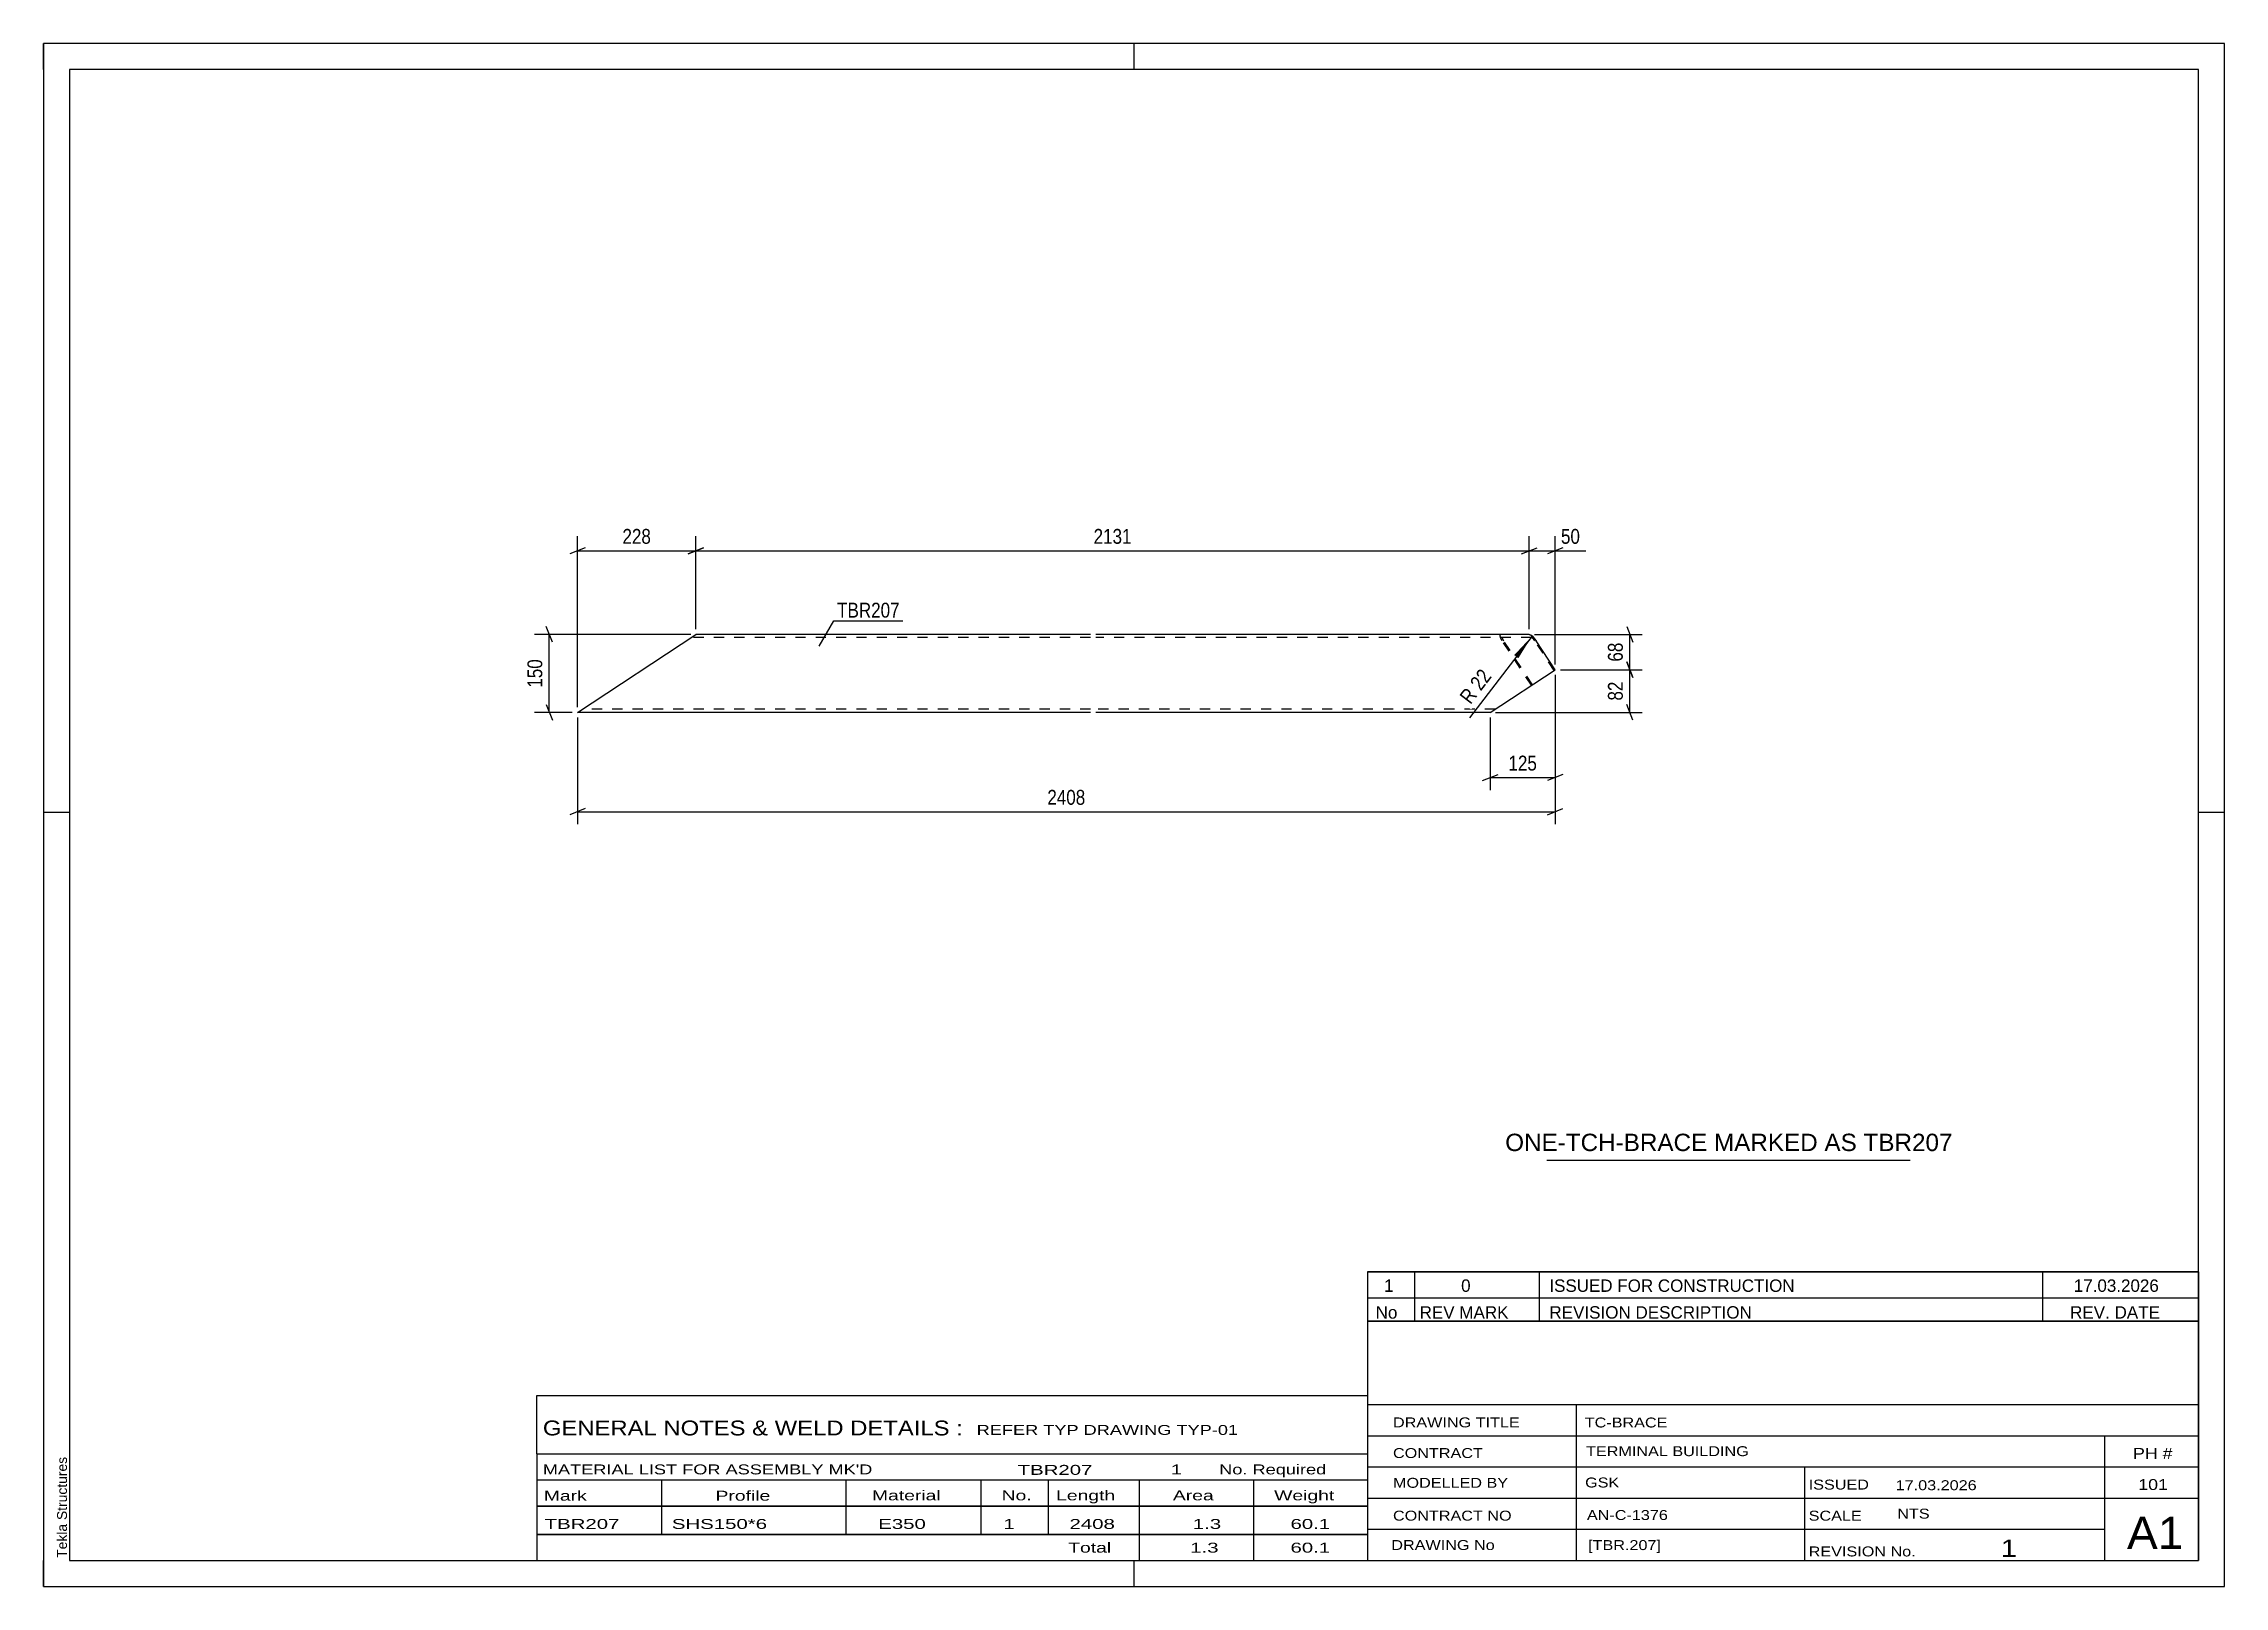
# Model space of a CAD drawing. Header units: millimetres. Extents: x 0 to 420, y 0 to 297.
import ezdxf

# ---------------------------------------------------------------- set-up
doc = ezdxf.new("R2010")
doc.units = ezdxf.units.MM
doc.linetypes.add('DXK_LINE_DOT2', pattern=[3.9198, 1.9599, -1.9599])
doc.styles.add('Arial', font='ARIAL.TTF', dxfattribs={"height": 0.2})
doc.styles.add('Arial Narrow', font='ARIALN.TTF', dxfattribs={"height": 0.2})

# ---------------------------------------------------------------- blocks, each defined once
blk = doc.blocks.new('Unknown-580639280-1162')
at = {"color": 5, "linetype": 'Continuous'}
for p, q in [((420, 297), (0, 297)), ((0, 297), (0, 0)), ((0, 292), (0, 297)), ((210, 292), (210, 297)), ((420, 0), (420, 297)), ((415, 292), (5, 292)), ((5, 292), (5, 5)), ((415, 5), (415, 292)), ((5, 149), (0, 149)), ((420, 149), (415, 149)), ((0, 0), (0, 5)), ((5, 5), (415, 5)), ((210, 0), (210, 5)), ((0, 0), (420, 0))]:
    blk.add_line(p, q, dxfattribs=at)
at = {"color": 174, "linetype": 'Continuous', "style": 'Arial'}
blk.add_text('Tekla Structures', height=1.9102, rotation=90, dxfattribs=at).set_placement((4.5, 5.5))
blk = doc.blocks.new('Part-580639280-1309 - 1303')
at = {"color": 2, "linetype": 'Continuous'}
for p, q in [((102.82, 168.26), (125.62, 183.26)), ((201.62, 183.26), (125.62, 183.26)), ((286.12, 183.26), (202.62, 183.26)), ((286.12, 183.26), (286.38, 183.16)), ((286.38, 183.16), (286.72, 182.9)), ((286.72, 182.9), (287.09, 182.51)), ((287.09, 182.51), (287.43, 182.06)), ((291.11, 176.47), (287.43, 182.06)), ((278.62, 168.26), (291.11, 176.47)), ((201.62, 168.26), (102.82, 168.26)), ((278.62, 168.26), (202.62, 168.26))]:
    blk.add_line(p, q, dxfattribs=at)
at = {"color": 7, "linetype": 'DXK_LINE_DOT2'}
for p, q in [((201.62, 182.66), (124.71, 182.66)), ((286.52, 182.66), (202.62, 182.66)), ((280.49, 183.16), (280.63, 183.26)), ((280.49, 182.9), (280.49, 183.16)), ((280.64, 182.51), (280.49, 182.9)), ((280.9, 182.06), (280.64, 182.51)), ((286.55, 173.47), (280.9, 182.06)), ((280.96, 182.61), (281.03, 182.66)), ((280.96, 182.51), (280.96, 182.61)), ((280.96, 182.48), (280.96, 182.51)), ((280.96, 182.48), (281.03, 182.29)), ((281.03, 182.29), (281.16, 182.06)), ((286.73, 173.59), (281.16, 182.06)), ((286.65, 182.61), (286.52, 182.66)), ((286.82, 182.48), (286.65, 182.61)), ((287, 182.29), (286.82, 182.48)), ((287.17, 182.06), (287, 182.29)), ((290.93, 176.35), (287.17, 182.06)), ((103.73, 168.86), (103.8, 168.9)), ((201.62, 168.86), (103.73, 168.86)), ((279.54, 168.86), (202.62, 168.86))]:
    blk.add_line(p, q, dxfattribs=at)
blk = doc.blocks.new('StraightDimension-580639280-1360 - 1303')
at = {"color": 7, "linetype": 'Continuous'}
for p, q in [((291.11, 175.47), (291.11, 153.31)), ((278.62, 167.26), (278.62, 153.31)), ((277.12, 155.11), (280.12, 156.31)), ((278.62, 155.71), (291.11, 155.71)), ((292.61, 156.31), (289.61, 155.11))]:
    blk.add_line(p, q, dxfattribs=at)
at = {"color": 0}
blk.add_wipeout([(288.21, 156.46), (288.21, 160.66), (281.52, 160.66), (281.52, 156.46)], dxfattribs=at)
at = {"color": 3, "style": 'Arial Narrow'}
blk.add_text('125', height=2.863, dxfattribs=at).set_placement((282.12, 157.06))
blk = doc.blocks.new('StraightDimension-580639280-1810 - 1303')
at = {"color": 7, "linetype": 'Continuous'}
for p, q in [((124.62, 183.26), (94.54, 183.26)), ((97.99, 181.76), (96.79, 184.76)), ((97.39, 168.26), (97.39, 183.26)), ((101.82, 168.26), (94.54, 168.26)), ((96.79, 169.76), (97.99, 166.76))]:
    blk.add_line(p, q, dxfattribs=at)
at = {"color": 0}
blk.add_wipeout([(96.64, 179.1), (92.44, 179.1), (92.44, 172.41), (96.64, 172.41)], dxfattribs=at)
at = {"color": 3, "style": 'Arial Narrow'}
blk.add_text('150', height=2.863, rotation=90.0002, dxfattribs=at).set_placement((96.04, 173.01))
blk = doc.blocks.new('StraightDimension-580639280-1689 - 1303')
at = {"color": 7, "linetype": 'Continuous'}
for p, q in [((287.12, 183.26), (307.89, 183.26)), ((304.89, 184.76), (306.09, 181.76)), ((305.49, 176.47), (305.49, 183.26)), ((292.11, 176.47), (307.89, 176.47)), ((306.09, 174.97), (304.89, 177.97))]:
    blk.add_line(p, q, dxfattribs=at)
at = {"color": 0}
blk.add_wipeout([(304.74, 182.29), (300.54, 182.29), (300.54, 177.43), (304.74, 177.43)], dxfattribs=at)
at = {"color": 3, "style": 'Arial Narrow'}
blk.add_text('68', height=2.863, rotation=90.0002, dxfattribs=at).set_placement((304.14, 178.03))
blk = doc.blocks.new('StraightDimension-580639280-1352 - 1303')
at = {"color": 7, "linetype": 'Continuous'}
for p, q in [((291.11, 175.47), (291.11, 146.72)), ((102.82, 167.26), (102.82, 146.72)), ((104.32, 149.72), (101.32, 148.52)), ((102.82, 149.12), (291.11, 149.12)), ((289.61, 148.52), (292.61, 149.72))]:
    blk.add_line(p, q, dxfattribs=at)
at = {"color": 0}
blk.add_wipeout([(201.22, 149.87), (201.22, 154.07), (192.71, 154.07), (192.71, 149.87)], dxfattribs=at)
at = {"color": 3, "style": 'Arial Narrow'}
blk.add_text('2408', height=2.863, dxfattribs=at).set_placement((193.31, 150.47))
blk = doc.blocks.new('StraightDimension-580639280-1662 - 1303')
at = {"color": 7, "linetype": 'Continuous'}
for p, q in [((286.12, 184.26), (286.12, 202.21)), ((291.11, 177.47), (291.11, 202.21)), ((284.62, 198.76), (287.62, 199.96)), ((286.12, 199.36), (291.11, 199.36)), ((292.61, 199.96), (289.61, 198.76))]:
    blk.add_line(p, q, dxfattribs=at)
at = {"color": 0}
blk.add_wipeout([(296.49, 200.11), (296.49, 204.31), (291.63, 204.31), (291.63, 200.11)], dxfattribs=at)
at = {"color": 7, "linetype": 'Continuous'}
blk.add_line((291.11, 199.36), (297.02, 199.36), dxfattribs=at)
blk.add_line((291.11, 199.36), (297.02, 199.36), dxfattribs=at)
at = {"color": 3, "style": 'Arial Narrow'}
blk.add_text('50', height=2.863, dxfattribs=at).set_placement((292.23, 200.71))
blk = doc.blocks.new('StraightDimension-580639280-1663 - 1303')
at = {"color": 7, "linetype": 'Continuous'}
for p, q in [((125.62, 184.26), (125.62, 202.21)), ((286.12, 184.26), (286.12, 202.21)), ((127.12, 199.96), (124.12, 198.76)), ((125.62, 199.36), (286.12, 199.36)), ((284.62, 198.76), (287.62, 199.96))]:
    blk.add_line(p, q, dxfattribs=at)
at = {"color": 0}
blk.add_wipeout([(210.13, 200.11), (210.13, 204.31), (201.62, 204.31), (201.62, 200.11)], dxfattribs=at)
at = {"color": 3, "style": 'Arial Narrow'}
blk.add_text('2131', height=2.863, dxfattribs=at).set_placement((202.22, 200.71))
blk = doc.blocks.new('StraightDimension-580639280-1664 - 1303')
at = {"color": 7, "linetype": 'Continuous'}
for p, q in [((102.82, 169.26), (102.82, 202.21)), ((125.62, 184.26), (125.62, 202.21)), ((104.32, 199.96), (101.32, 198.76)), ((102.82, 199.36), (125.62, 199.36)), ((124.12, 198.76), (127.12, 199.96))]:
    blk.add_line(p, q, dxfattribs=at)
at = {"color": 0}
blk.add_wipeout([(117.56, 200.11), (117.56, 204.31), (110.88, 204.31), (110.88, 200.11)], dxfattribs=at)
at = {"color": 3, "style": 'Arial Narrow'}
blk.add_text('228', height=2.863, dxfattribs=at).set_placement((111.48, 200.71))
blk = doc.blocks.new('StraightDimension-580639280-1690 - 1303')
at = {"color": 7, "linetype": 'Continuous'}
for p, q in [((292.11, 176.47), (307.89, 176.47)), ((304.89, 177.97), (306.09, 174.97)), ((305.49, 168.26), (305.49, 176.47)), ((279.62, 168.26), (307.89, 168.26)), ((306.09, 166.76), (304.89, 169.76))]:
    blk.add_line(p, q, dxfattribs=at)
at = {"color": 0}
blk.add_wipeout([(304.74, 174.79), (300.54, 174.79), (300.54, 169.93), (304.74, 169.93)], dxfattribs=at)
at = {"color": 3, "style": 'Arial Narrow'}
blk.add_text('82', height=2.863, rotation=90.0002, dxfattribs=at).set_placement((304.14, 170.53))
blk = doc.blocks.new('RadiusDimension-580639280-1706 - 1303')
at = {"linetype": 'Continuous'}
blk.add_hatch(color=7, dxfattribs=at).paths.add_polyline_path([(283.23, 179.28), (286.66, 182.95), (284.02, 178.68)])
at = {"color": 7, "linetype": 'Continuous'}
blk.add_line((286.66, 182.95), (274.64, 167.21), dxfattribs=at)
blk.add_arc((285.33, 181.21), 2.19, 36.4616, 68.8158, dxfattribs=at)
at = {"color": 0}
blk.add_wipeout([(279.86, 175.28), (276.52, 177.83), (271.58, 171.36), (274.92, 168.81)], dxfattribs=at)
at = {"color": 3, "style": 'Arial Narrow'}
blk.add_text('R 22', height=2.863, rotation=52.6376, dxfattribs=at).set_placement((274.8, 169.65))
blk = doc.blocks.new('Unknown-580639280-1863')
at = {"color": 7, "linetype": 'Continuous'}
blk.add_line((289.5, 82.05), (359.5, 82.05), dxfattribs=at)
at = {"color": 7, "style": 'Arial'}
blk.add_text('ONE-TCH-BRACE MARKED AS TBR207', height=3.3428, dxfattribs=at).set_placement((281.49, 83.8))
blk = doc.blocks.new('Unknown-580639280-1860')
at = {"color": 7, "linetype": 'Continuous'}
for p, q in [((255, 51.05), (255, 5)), ((255, 51.05), (415, 51.05)), ((415, 51), (415, 5)), ((255, 35), (415, 35)), ((295.14, 35), (295.14, 5)), ((255, 29), (415, 29)), ((397, 5.05), (397, 29.05)), ((255, 23), (415, 23)), ((339.14, 23), (339.14, 5)), ((255, 17), (415, 17)), ((255, 11), (397, 11)), ((255, 5), (415, 5))]:
    blk.add_line(p, q, dxfattribs=at)
at = {"color": 7, "style": 'Arial Narrow'}
for s, height, width, p in [('DRAWING TITLE', 1.9089, 1.425378, (259.88, 30.61)), ('TC-BRACE', 1.909, 1.425378, (296.81, 30.59)), ('CONTRACT', 1.909, 1.425378, (259.88, 24.71)), ('TERMINAL BUILDING', 1.9089, 1.425378, (297.06, 25.07)), ('MODELLED BY', 1.9089, 1.425378, (259.88, 18.98)), ('GSK', 1.909, 1.425378, (296.88, 19.04)), ('ISSUED', 1.909, 1.425378, (339.94, 18.64)), ('17.03.2026', 1.909, 1.425378, (356.69, 18.52)), ('CONTRACT NO', 1.9089, 1.425378, (259.88, 12.66)), ('AN-C-1376', 1.909, 1.425378, (297.23, 12.78)), ('SCALE', 1.909, 1.425378, (339.94, 12.65)), ('A1', 6.204, 1.25, (401.24, 7.2)), ('DRAWING No', 1.909, 1.425378, (259.56, 7)), ('[TBR.207]', 1.909, 1.425378, (297.46, 6.99)), ('1', 3.34, 1.5, (376.91, 5.68)), ('REVISION No.', 1.9089, 1.425378, (339.94, 5.77))]:
    blk.add_text(s, height=height, dxfattribs=dict(at, width=width)).set_placement(p)
at = {"color": 7, "linetype": 'Continuous', "style": 'Arial Narrow'}
for s, height, width, p in [('PH #', 2.1, 1.42538, (402.4, 24.55)), ('101', 2.1, 1.42538, (403.41, 18.55)), ('NTS', 1.909, 1.425378, (357, 13.05))]:
    blk.add_text(s, height=height, dxfattribs=dict(at, width=width)).set_placement(p)
blk = doc.blocks.new('Unknown-580639280-1861')
at = {"color": 7, "linetype": 'Continuous'}
for p, q in [((255, 60.55), (415, 60.55)), ((415, 60.55), (255, 60.55)), ((255, 60.55), (255, 55.55)), ((264, 60.55), (264, 55.55)), ((288, 60.55), (288, 55.55)), ((385, 60.55), (385, 55.55)), ((415, 60.55), (415, 55.55)), ((255, 55.55), (415, 55.55)), ((255, 55.55), (255, 51.05)), ((255, 55.55), (415, 55.55)), ((264, 55.55), (264, 51.05)), ((288, 55.55), (288, 51.05)), ((385, 55.55), (385, 51.05)), ((415, 55.55), (415, 51.05)), ((415, 51.05), (255, 51.05))]:
    blk.add_line(p, q, dxfattribs=at)
at = {"color": 7, "linetype": 'Continuous', "style": 'Arial Narrow'}
for s, height, width, p in [('1', 2.39, 1.196471, (258.16, 56.7)), ('0', 2.39, 1.196471, (273, 56.7)), ('ISSUED FOR CONSTRUCTION', 2.3861, 1.196471, (290, 56.7)), ('17.03.2026', 2.386, 1.196471, (391, 56.7)), ('No', 2.386, 1.2, (256.54, 51.55)), ('REV MARK', 2.386, 1.2, (265, 51.55)), ('REVISION DESCRIPTION', 2.3861, 1.2, (290, 51.55)), ('REV. DATE', 2.386, 1.2, (390.28, 51.55))]:
    blk.add_text(s, height=height, dxfattribs=dict(at, width=width)).set_placement(p)
blk = doc.blocks.new('Unknown-580639280-1862')
at = {"color": 7, "linetype": 'Continuous'}
for p, q in [((95, 36.75), (255, 36.75)), ((95, 25.5), (95, 36.75)), ((255, 36.75), (255, 25.5)), ((95, 25.5), (255, 25.5)), ((95, 25.5), (95, 20.5)), ((255, 25.5), (255, 20.5)), ((95, 20.5), (255, 20.5)), ((95, 20.5), (95, 15.5)), ((119, 20.5), (119, 15.5)), ((154.5, 20.5), (154.5, 15.5)), ((180.5, 20.5), (180.5, 15.5)), ((193.5, 20.5), (193.5, 15.5)), ((211, 20.5), (211, 15.5)), ((233, 20.5), (233, 15.5)), ((255, 20.5), (255, 15.5)), ((95, 15.5), (255, 15.5)), ((95, 15.45), (95, 10.05)), ((95, 15.45), (255, 15.45)), ((119, 15.5), (119, 10)), ((154.5, 15.5), (154.5, 10)), ((180.5, 15.5), (180.5, 10)), ((193.5, 15.5), (193.5, 10)), ((211, 15.5), (211, 10)), ((233, 15.5), (233, 10)), ((255, 15.45), (255, 10.05)), ((95, 10.05), (255, 10.05)), ((95, 10), (255, 10)), ((95, 10), (95, 5)), ((211, 10), (211, 5)), ((233, 10), (233, 5)), ((255, 10), (255, 5)), ((95, 5), (255, 5))]:
    blk.add_line(p, q, dxfattribs=at)
at = {"color": 7, "style": 'Arial Narrow'}
for s, height, width, p in [('GENERAL NOTES & WELD DETAILS :', 2.8633, 1.4, (96.15, 29.06)), ('REFER TYP DRAWING TYP-01', 1.9089, 1.6, (179.7, 29.16)), ("MATERIAL LIST FOR ASSEMBLY MK'D", 1.9089, 1.6, (96.15, 21.56)), ('TBR207', 1.909, 1.794707, (187.59, 21.47)), ('1', 1.91, 1.794707, (217.08, 21.56)), ('No. Required', 1.9089, 1.6, (226.41, 21.56)), ('Mark', 1.909, 1.7, (96.34, 16.5)), ('Profile', 1.909, 1.7, (129.41, 16.5)), ('Material', 1.909, 1.7, (159.54, 16.56)), ('No.', 1.909, 1.7, (184.5, 16.56)), ('Length', 1.909, 1.7, (195, 16.56)), ('Area', 1.909, 1.7, (217.5, 16.56)), ('Weight', 1.909, 1.7, (237, 16.56))]:
    blk.add_text(s, height=height, dxfattribs=dict(at, width=width)).set_placement(p)
at = {"color": 7, "linetype": 'Continuous', "style": 'Arial Narrow'}
for s, height, width, p in [('TBR207', 1.909, 1.794707, (96.5, 11.06)), ('SHS150*6', 1.909, 1.794707, (121, 11.06)), ('E350', 1.909, 1.794707, (160.74, 11.06)), ('1', 1.91, 1.794707, (184.86, 11.06)), ('2408', 1.909, 1.794707, (197.58, 11.06)), ('1.3', 1.909, 1.794707, (221.32, 11.06)), ('60.1', 1.909, 1.794707, (240.14, 11.06)), ('Total', 1.909, 1.7, (197.33, 6.5)), ('1.3', 1.909, 1.794707, (220.83, 6.5)), ('60.1', 1.909, 1.794707, (240.14, 6.5))]:
    blk.add_text(s, height=height, dxfattribs=dict(at, width=width)).set_placement(p)
blk = doc.blocks.new('Mark-580639280-1305 - 1303')
at = {"color": 0}
blk.add_wipeout([(164.88, 186.5), (164.88, 189.5), (152.82, 189.5), (152.82, 186.5)], dxfattribs=at)
blk.add_wipeout([(164.88, 186.5), (164.88, 189.5), (152.82, 189.5), (152.82, 186.5)], dxfattribs=at)
at = {"color": 30, "linetype": 'Continuous'}
for p, q in [((149.34, 181.01), (152.22, 185.9)), ((152.22, 185.9), (165.48, 185.9))]:
    blk.add_line(p, q, dxfattribs=at)
at = {"color": 3, "style": 'Arial Narrow'}
blk.add_text('TBR207', height=2.863, dxfattribs=at).set_placement((152.82, 186.5))

msp = doc.modelspace()

# ---------------------------------------------------------------- block references
for name in ['Unknown-580639280-1162', 'Part-580639280-1309 - 1303', 'Unknown-580639280-1863', 'Unknown-580639280-1861', 'Unknown-580639280-1860', 'Unknown-580639280-1862']:
    msp.add_blockref(name, (0, 0))

# ---------------------------------------------------------------- next in the draw order: block references
for name in ['StraightDimension-580639280-1810 - 1303', 'StraightDimension-580639280-1360 - 1303']:
    msp.add_blockref(name, (0, 0))

# ---------------------------------------------------------------- next in the draw order: block references
msp.add_blockref('StraightDimension-580639280-1689 - 1303', (0, 0))

# ---------------------------------------------------------------- next in the draw order: block references
msp.add_blockref('StraightDimension-580639280-1352 - 1303', (0, 0))

# ---------------------------------------------------------------- next in the draw order: block references
msp.add_blockref('StraightDimension-580639280-1662 - 1303', (0, 0))

# ---------------------------------------------------------------- next in the draw order: block references
for name in ['StraightDimension-580639280-1663 - 1303', 'StraightDimension-580639280-1690 - 1303']:
    msp.add_blockref(name, (0, 0))

# ---------------------------------------------------------------- next in the draw order: block references
for name in ['StraightDimension-580639280-1664 - 1303', 'Mark-580639280-1305 - 1303', 'RadiusDimension-580639280-1706 - 1303']:
    msp.add_blockref(name, (0, 0))

doc.saveas('drawing.dxf')
